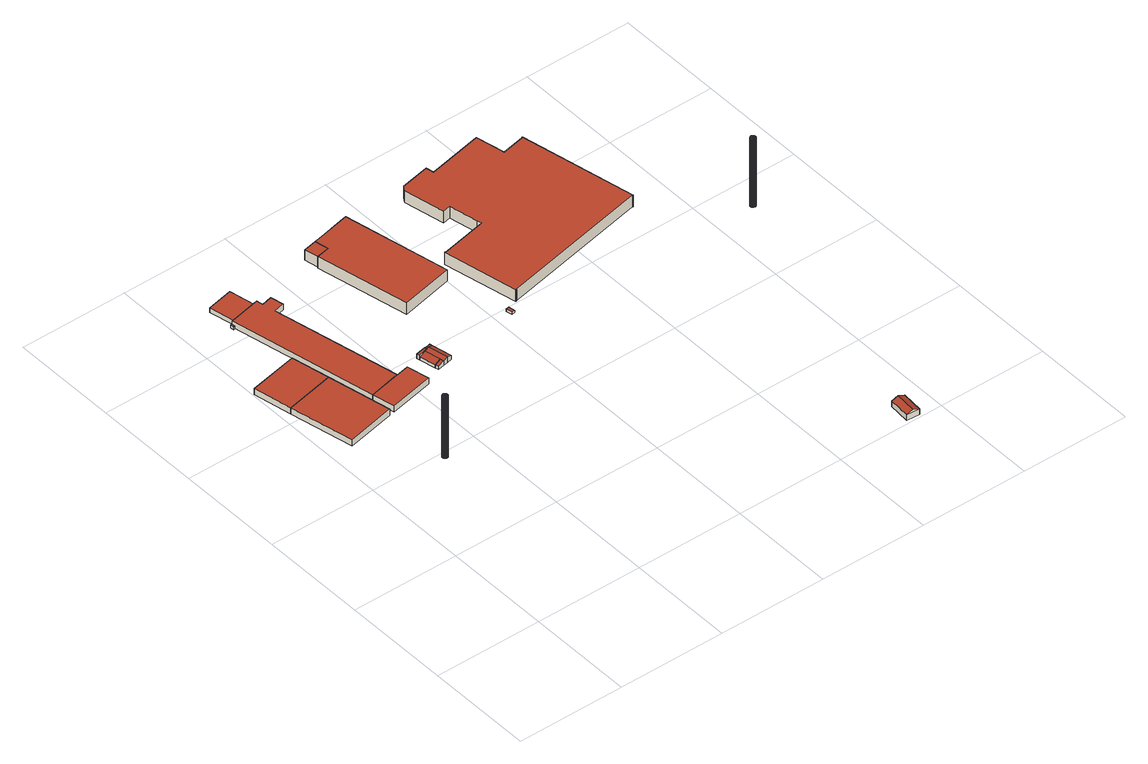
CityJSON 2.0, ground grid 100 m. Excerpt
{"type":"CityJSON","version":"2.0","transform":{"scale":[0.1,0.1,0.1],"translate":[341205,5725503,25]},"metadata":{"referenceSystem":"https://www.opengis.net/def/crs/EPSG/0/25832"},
"CityObjects":{
"building1":{"type":"Building","attributes":{"Geometrietyp2DReferenz":"3000","Gemeindeschluessel":"05170048","function":"31001_2100","roofType":"1000","measuredHeight":6.17},"address":[{"country":"Germany","locality":"Wesel","thoroughfareNumber":"107","thoroughfareName":"Am Schornacker"}],"geometry":[{"type":"Solid","lod":"2","boundaries":[[[[0,1,2,3]],[[4,5,1,0]],[[6,7,5,4]],[[3,2,7,6]],[[4,0,3,6]],[[1,5,7,2]]]],"semantics":{"surfaces":[{"type":"WallSurface"},{"type":"RoofSurface"},{"type":"GroundSurface"}],"values":[[0,0,0,0,1,2]]}}]},
"building2":{"type":"Building","attributes":{"Geometrietyp2DReferenz":"1000","Gemeindeschluessel":"05170048","function":"51002_1251","roofType":"1000","measuredHeight":61.65},"geometry":[{"type":"Solid","lod":"2","boundaries":[[[[8,9,10]],[[9,11,10]],[[12,13,8]],[[13,9,8]],[[14,15,12]],[[15,13,12]],[[16,17,14]],[[17,15,14]],[[18,19,16]],[[19,17,16]],[[20,21,18]],[[21,19,18]],[[22,23,20]],[[23,21,20]],[[24,25,22]],[[25,23,22]],[[26,27,24]],[[27,25,24]],[[28,29,26]],[[29,27,26]],[[30,31,28]],[[31,29,28]],[[32,33,30]],[[33,31,30]],[[34,35,32]],[[35,33,32]],[[36,37,34]],[[37,35,34]],[[38,39,36]],[[39,37,36]],[[40,41,38]],[[41,39,38]],[[42,43,40]],[[43,41,40]],[[44,45,42]],[[45,43,42]],[[46,47,44]],[[47,45,44]],[[10,11,46]],[[11,47,46]],[[11,9,47]],[[9,13,47]],[[13,15,47]],[[15,17,47]],[[17,19,47]],[[19,21,47]],[[21,23,47]],[[23,25,47]],[[25,27,47]],[[27,29,47]],[[29,31,47]],[[31,33,47]],[[33,35,47]],[[35,37,47]],[[37,39,47]],[[39,41,47]],[[41,43,47]],[[43,45,47]],[[8,10,12]],[[10,46,12]],[[46,44,12]],[[44,42,12]],[[42,40,12]],[[40,38,12]],[[38,36,12]],[[36,34,12]],[[34,32,12]],[[32,30,12]],[[30,28,12]],[[28,26,12]],[[26,24,12]],[[24,22,12]],[[22,20,12]],[[20,18,12]],[[18,16,12]],[[16,14,12]]]],"semantics":{"surfaces":[{"type":"WallSurface"},{"type":"GroundSurface"},{"type":"RoofSurface"}],"values":[[0,0,0,0,0,0,0,0,0,0,0,0,0,0,0,0,0,0,0,0,0,0,0,0,0,0,0,0,0,0,0,0,0,0,0,0,0,0,0,0,1,1,1,1,1,1,1,1,1,1,1,1,1,1,1,1,1,1,2,2,2,2,2,2,2,2,2,2,2,2,2,2,2,2,2,2]]}}]},
"building3":{"type":"Building","attributes":{"Geometrietyp2DReferenz":"3000","Gemeindeschluessel":"05170048","function":"31001_2100","roofType":"1000","measuredHeight":6.16},"address":[{"country":"Germany","locality":"Wesel","thoroughfareNumber":"107","thoroughfareName":"Am Schornacker"}],"geometry":[{"type":"Solid","lod":"2","boundaries":[[[[48,49,50,51]],[[3,2,49,48]],[[6,7,2,3]],[[51,50,7,6]],[[3,48,51,6]],[[49,2,7,50]]]],"semantics":{"surfaces":[{"type":"WallSurface"},{"type":"RoofSurface"},{"type":"GroundSurface"}],"values":[[0,0,0,0,1,2]]}}]},
"building4":{"type":"Building","attributes":{"Geometrietyp2DReferenz":"3000","Gemeindeschluessel":"05170048","function":"31001_2520","roofType":"9999","measuredHeight":3},"address":[{"country":"Germany","locality":"Wesel","thoroughfareNumber":"109","thoroughfareName":"Am Schornacker"}],"geometry":[{"type":"Solid","lod":"2","boundaries":[[[[52,53,54,55]],[[53,56,57,54]],[[52,58,56,53]],[[55,59,58,52]],[[54,57,59,55]],[[56,58,59,57]]]],"semantics":{"surfaces":[{"type":"RoofSurface"},{"type":"WallSurface"},{"type":"GroundSurface"}],"values":[[0,1,1,1,1,2]]}}]},
"building5":{"type":"Building","attributes":{"Geometrietyp2DReferenz":"3000","Gemeindeschluessel":"05170048","function":"31001_2100","roofType":"1000","measuredHeight":5.94},"address":[{"country":"Germany","locality":"Wesel","thoroughfareNumber":"109","thoroughfareName":"Am Schornacker"}],"geometry":[{"type":"Solid","lod":"2","boundaries":[[[[60,61,62,63]],[[64,65,61,60]],[[66,67,65,64]],[[68,69,67,66]],[[70,71,69,68]],[[63,62,71,70]],[[68,66,64,60,63,70]],[[61,65,67,69,71,62]]]],"semantics":{"surfaces":[{"type":"WallSurface"},{"type":"RoofSurface"},{"type":"GroundSurface"}],"values":[[0,0,0,0,0,0,1,2]]}}]},
"building6":{"type":"Building","attributes":{"Geometrietyp2DReferenz":"3000","Gemeindeschluessel":"05170048","function":"31001_2100","roofType":"1000","measuredHeight":5.91},"address":[{"country":"Germany","locality":"Wesel","thoroughfareNumber":"109","thoroughfareName":"Am Schornacker"}],"geometry":[{"type":"Solid","lod":"2","boundaries":[[[[72,73,74,75]],[[76,77,73,72]],[[78,79,77,76]],[[80,81,79,78]],[[82,83,81,80]],[[63,84,83,82]],[[70,85,84,63]],[[86,87,85,70]],[[88,89,87,86]],[[75,74,89,88]],[[86,70,63,82,80,78,76,72,75,88]],[[73,77,79,81,83,84,85,87,89,74]]]],"semantics":{"surfaces":[{"type":"WallSurface"},{"type":"RoofSurface"},{"type":"GroundSurface"}],"values":[[0,0,0,0,0,0,0,0,0,0,1,2]]}}]},
"building7":{"type":"Building","attributes":{"Geometrietyp2DReferenz":"3000","Gemeindeschluessel":"05170048","function":"31001_2010","roofType":"1000","measuredHeight":4.33},"address":[{"country":"Germany","locality":"Wesel","thoroughfareNumber":"109","thoroughfareName":"Am Schornacker"}],"geometry":[{"type":"Solid","lod":"2","boundaries":[[[[90,91,92,93]],[[94,95,91,90]],[[96,97,95,94]],[[93,92,97,96]],[[94,90,93,96]],[[91,95,97,92]]]],"semantics":{"surfaces":[{"type":"WallSurface"},{"type":"RoofSurface"},{"type":"GroundSurface"}],"values":[[0,0,0,0,1,2]]}}]},
"building8":{"type":"Building","attributes":{"Geometrietyp2DReferenz":"3000","Gemeindeschluessel":"05170048","function":"51009_1610","roofType":"2100","measuredHeight":4.84},"geometry":[{"type":"Solid","lod":"2","boundaries":[[[[98,99,100,101]],[[102,103,99,98]],[[104,105,103,102]],[[101,100,105,104]],[[102,98,101,104]],[[99,103,105,100]]]],"semantics":{"surfaces":[{"type":"WallSurface"},{"type":"RoofSurface"},{"type":"GroundSurface"}],"values":[[0,0,0,0,1,2]]}}]},
"building9":{"type":"Building","attributes":{"Geometrietyp2DReferenz":"3000","Gemeindeschluessel":"05170048","function":"51009_1610","roofType":"1000","measuredHeight":4.61},"geometry":[{"type":"Solid","lod":"2","boundaries":[[[[106,107,108,109]],[[110,111,107,106]],[[112,113,111,110]],[[114,115,113,112]],[[116,117,115,114]],[[109,108,117,116]],[[114,112,110,106,109,116]],[[107,111,113,115,117,108]]]],"semantics":{"surfaces":[{"type":"WallSurface"},{"type":"RoofSurface"},{"type":"GroundSurface"}],"values":[[0,0,0,0,0,0,1,2]]}}]},
"building10":{"type":"Building","attributes":{"Gemeindeschluessel":"05170048","Geometrietyp2DReferenz":"3000","function":"31001_2100"},"address":[{"country":"Germany","locality":"Wesel","thoroughfareNumber":"109","thoroughfareName":"Am Schornacker"}],"children":["building10-1","building10-2","building10-3"]},
"building10-1":{"type":"BuildingPart","attributes":{"roofType":"3100","measuredHeight":5.37},"parents":["building10"],"geometry":[{"type":"MultiSurface","lod":"2","boundaries":[[[118,119,120,121]],[[122,123,119,118]],[[124,125,126,127]],[[128,129,125,124]],[[130,131,129,128]],[[132,133,131,130]],[[122,118,121,132,130,128,134]],[[124,127,134,128]],[[120,119,123,135,126,125,129,131,133]],[[132,121,120,133]],[[122,134,136,137]],[[136,135,123,137]],[[134,127,136]],[[135,136,127,126]]],"semantics":{"surfaces":[{"type":"WallSurface"},{"type":"RoofSurface"},{"type":"GroundSurface"},{"type":"ClosureSurface"}],"values":[0,0,0,0,0,0,1,1,2,3,0,3,0,3]}}]},
"building10-2":{"type":"BuildingPart","attributes":{"roofType":"1000","measuredHeight":4.05},"parents":["building10"],"geometry":[{"type":"MultiSurface","lod":"2","boundaries":[[[138,139,140,141]],[[127,126,139,138]],[[141,140,123,137]],[[127,138,141,137]],[[139,126,123,140]],[[136,137,123,135]],[[127,136,135,126]]],"semantics":{"surfaces":[{"type":"WallSurface"},{"type":"RoofSurface"},{"type":"GroundSurface"},{"type":"ClosureSurface"}],"values":[0,0,0,1,2,3,3]}}]},
"building10-3":{"type":"BuildingPart","attributes":{"roofType":"2100","measuredHeight":4.94},"parents":["building10"],"geometry":[{"type":"MultiSurface","lod":"2","boundaries":[[[142,143,144,101]],[[145,120,143,142]],[[98,133,146]],[[101,144,133,98]],[[146,145,142,101,98]],[[143,120,133,144]],[[145,146,132,121]],[[133,120,121,132]]],"semantics":{"surfaces":[{"type":"WallSurface"},{"type":"RoofSurface"},{"type":"GroundSurface"},{"type":"ClosureSurface"}],"values":[0,0,0,0,1,2,0,3]}}]},
"building11":{"type":"Building","attributes":{"Geometrietyp2DReferenz":"3000","Gemeindeschluessel":"05170048","function":"31001_2100","roofType":"1000","measuredHeight":10.21},"address":[{"country":"Germany","locality":"Wesel","thoroughfareNumber":"111","thoroughfareName":"Am Schornacker"}],"geometry":[{"type":"Solid","lod":"2","boundaries":[[[[147,148,149,150]],[[151,152,148,147]],[[153,154,152,151]],[[150,149,154,153]],[[151,147,150,153]],[[148,152,154,149]]]],"semantics":{"surfaces":[{"type":"WallSurface"},{"type":"RoofSurface"},{"type":"GroundSurface"}],"values":[[0,0,0,0,1,2]]}}]},
"building12":{"type":"Building","attributes":{"Geometrietyp2DReferenz":"3000","Gemeindeschluessel":"05170048","function":"31001_2100","roofType":"1000","measuredHeight":11.4},"address":[{"country":"Germany","locality":"Wesel","thoroughfareNumber":"111","thoroughfareName":"Am Schornacker"}],"geometry":[{"type":"Solid","lod":"2","boundaries":[[[[155,156,157,158]],[[159,160,156,155]],[[161,162,160,159]],[[163,164,162,161]],[[165,166,164,163]],[[167,168,166,165]],[[169,170,168,167]],[[158,157,170,169]],[[167,165,163,161,159,155,158,169]],[[156,160,162,164,166,168,170,157]]]],"semantics":{"surfaces":[{"type":"WallSurface"},{"type":"RoofSurface"},{"type":"GroundSurface"}],"values":[[0,0,0,0,0,0,0,0,1,2]]}}]},
"building13":{"type":"Building","attributes":{"Geometrietyp2DReferenz":"3000","Gemeindeschluessel":"05170048","function":"31001_2463","roofType":"1000","measuredHeight":2.36},"address":[{"country":"Germany","locality":"Wesel","thoroughfareNumber":"111","thoroughfareName":"Am Schornacker"}],"geometry":[{"type":"Solid","lod":"2","boundaries":[[[[171,172,173,174]],[[175,176,172,171]],[[177,178,176,175]],[[174,173,178,177]],[[175,171,174,177]],[[172,176,178,173]]]],"semantics":{"surfaces":[{"type":"WallSurface"},{"type":"RoofSurface"},{"type":"GroundSurface"}],"values":[[0,0,0,0,1,2]]}}]},
"building14":{"type":"Building","attributes":{"Geometrietyp2DReferenz":"3000","Gemeindeschluessel":"05170048","function":"31001_2720","roofType":"3100","measuredHeight":8.32},"address":[{"country":"Germany","locality":"Wesel","thoroughfareNumber":"138","thoroughfareName":"Krudenburger Weg"}],"geometry":[{"type":"Solid","lod":"2","boundaries":[[[[179,180,181,182]],[[183,184,180,179]],[[185,186,184,183]],[[182,181,186,185]],[[179,187,183]],[[185,188,182]],[[182,188,187,179]],[[183,187,188,185]],[[180,184,186,181]]]],"semantics":{"surfaces":[{"type":"WallSurface"},{"type":"RoofSurface"},{"type":"GroundSurface"}],"values":[[0,0,0,0,0,0,1,1,2]]}}]},
"building15":{"type":"Building","attributes":{"Geometrietyp2DReferenz":"3000","Gemeindeschluessel":"05170048","function":"31001_2100","roofType":"1000","measuredHeight":11.7},"address":[{"country":"Germany","locality":"Wesel","thoroughfareNumber":"113","thoroughfareName":"Am Schornacker"}],"geometry":[{"type":"Solid","lod":"2","boundaries":[[[[189,190,191,192]],[[193,194,190,189]],[[195,196,194,193]],[[197,198,196,195]],[[199,200,198,197]],[[201,202,200,199]],[[203,204,202,201]],[[205,206,204,203]],[[207,208,206,205]],[[209,210,208,207]],[[211,212,210,209]],[[213,214,212,211]],[[215,216,214,213]],[[217,218,216,215]],[[219,220,218,217]],[[221,222,220,219]],[[223,224,222,221]],[[225,226,224,223]],[[227,228,226,225]],[[229,230,228,227]],[[231,232,230,229]],[[233,234,232,231]],[[235,236,234,233]],[[237,238,236,235]],[[239,240,238,237]],[[241,242,240,239]],[[243,244,242,241]],[[245,246,244,243]],[[247,248,246,245]],[[192,191,248,247]],[[245,243,241,239,237,235,233,231,229,227,225,223,221,219,217,215,213,211,209,207,205,203,201,199,197,195,193,189,192,247]],[[190,194,196,198,200,202,204,206,208,210,212,214,216,218,220,222,224,226,228,230,232,234,236,238,240,242,244,246,248,191]]]],"semantics":{"surfaces":[{"type":"WallSurface"},{"type":"RoofSurface"},{"type":"GroundSurface"}],"values":[[0,0,0,0,0,0,0,0,0,0,0,0,0,0,0,0,0,0,0,0,0,0,0,0,0,0,0,0,0,0,1,2]]}}]},
"building16":{"type":"Building","attributes":{"Geometrietyp2DReferenz":"1000","Gemeindeschluessel":"05170048","function":"51002_1251","roofType":"1000","measuredHeight":68.64},"geometry":[{"type":"Solid","lod":"2","boundaries":[[[[249,250,251]],[[250,252,251]],[[253,254,249]],[[254,250,249]],[[255,256,253]],[[256,254,253]],[[257,258,255]],[[258,256,255]],[[259,260,257]],[[260,258,257]],[[261,262,259]],[[262,260,259]],[[263,264,261]],[[264,262,261]],[[265,266,263]],[[266,264,263]],[[267,268,265]],[[268,266,265]],[[269,270,267]],[[270,268,267]],[[271,272,269]],[[272,270,269]],[[273,274,271]],[[274,272,271]],[[275,276,273]],[[276,274,273]],[[277,278,275]],[[278,276,275]],[[279,280,277]],[[280,278,277]],[[281,282,279]],[[282,280,279]],[[283,284,281]],[[284,282,281]],[[285,286,283]],[[286,284,283]],[[287,288,285]],[[288,286,285]],[[251,252,287]],[[252,288,287]],[[252,250,288]],[[250,254,288]],[[254,256,288]],[[256,258,288]],[[258,260,288]],[[260,262,288]],[[262,264,288]],[[264,266,288]],[[266,268,288]],[[268,270,288]],[[270,272,288]],[[272,274,288]],[[274,276,288]],[[276,278,288]],[[278,280,288]],[[280,282,288]],[[282,284,288]],[[284,286,288]],[[249,251,253]],[[251,287,253]],[[287,285,253]],[[285,283,253]],[[283,281,253]],[[281,279,253]],[[279,277,253]],[[277,275,253]],[[275,273,253]],[[273,271,253]],[[271,269,253]],[[269,267,253]],[[267,265,253]],[[265,263,253]],[[263,261,253]],[[261,259,253]],[[259,257,253]],[[257,255,253]]]],"semantics":{"surfaces":[{"type":"WallSurface"},{"type":"GroundSurface"},{"type":"RoofSurface"}],"values":[[0,0,0,0,0,0,0,0,0,0,0,0,0,0,0,0,0,0,0,0,0,0,0,0,0,0,0,0,0,0,0,0,0,0,0,0,0,0,0,0,1,1,1,1,1,1,1,1,1,1,1,1,1,1,1,1,1,1,2,2,2,2,2,2,2,2,2,2,2,2,2,2,2,2,2,2]]}}]}
},
"vertices":[
[655,2586,79],[655,2586,17],[532,3175,17],[532,3175,79],[203,2491,79],[203,2491,17],[80,3081,79],[80,3081,17],
[695,1953,636],[695,1953,19],[690,1959,636],[690,1959,19],[697,1945,636],[697,1945,19],[697,1937,636],[697,1937,19],[695,1930,636],[695,1930,19],[690,1924,636],[690,1924,19],[684,1919,636],[684,1919,19],[677,1917,636],[677,1917,19],[669,1917,636],[669,1917,19],[661,1919,636],[661,1919,19],[655,1924,636],[655,1924,19],[651,1930,636],[651,1930,19],[648,1937,636],[648,1937,19],[648,1945,636],[648,1945,19],[651,1953,636],[651,1953,19],[655,1959,636],[655,1959,19],[661,1964,636],[661,1964,19],[669,1966,636],[669,1966,19],[677,1966,636],[677,1966,19],[684,1964,636],[684,1964,19],
[459,3528,79],[459,3528,17],[7,3434,17],[7,3434,79],
[369,4121,49],[383,4124,49],[377,4156,49],[362,4152,49],[383,4124,19],[377,4156,19],[369,4121,19],[362,4152,19],
[958,2864,77],[958,2864,17],[958,2865,17],[958,2865,77],[1077,2888,77],[1077,2888,17],[1120,2682,77],[1120,2682,17],[705,2595,77],[705,2595,17],[662,2803,77],[662,2803,17],
[675,4218,77],[675,4218,18],[650,4213,18],[650,4213,77],[688,4159,77],[688,4159,18],[785,4180,77],[785,4180,18],[811,4059,77],[811,4059,18],[712,4039,77],[712,4039,18],[958,2865,18],[662,2803,18],[380,4156,77],[380,4156,18],[405,4161,77],[405,4161,18],
[601,4450,62],[601,4450,19],[356,4398,19],[356,4398,62],[650,4213,62],[650,4213,19],[405,4161,62],[405,4161,19],
[1336,2805,68],[1336,2805,20],[1276,2792,20],[1276,2792,51],[1343,2773,68],[1343,2773,20],[1282,2760,51],[1282,2760,20],
[1334,2964,66],[1334,2964,20],[1329,2987,20],[1329,2987,66],[1304,2958,66],[1304,2958,20],[1305,2954,66],[1305,2954,20],[1244,2941,66],[1244,2941,20],[1238,2968,66],[1238,2968,20],
[1304,2958,60],[1304,2958,19],[1305,2954,19],[1305,2954,60],[1334,2964,68],[1334,2964,19],[1436,2793,60],[1436,2793,19],[1397,2977,19],[1397,2977,60],[1389,2783,73],[1389,2783,19],[1343,2773,60],[1343,2773,19],[1336,2805,60],[1336,2805,19],[1351,2968,73],[1351,2968,19],[1351,2968,60],[1334,2964,60],
[1392,3000,60],[1392,3000,19],[1329,2987,19],[1329,2987,60],
[1244,2941,51],[1244,2941,19],[1276,2792,19],[1305,2954,69],[1336,2805,69],
[1433,4434,121],[1433,4434,18],[1311,4409,18],[1311,4409,121],[1459,4309,121],[1459,4309,18],[1337,4283,121],[1337,4283,18],
[1433,4434,122],[1433,4434,8],[1459,4309,8],[1459,4309,122],[1510,4450,122],[1510,4450,8],[1734,4497,122],[1734,4497,8],[1800,4511,122],[1800,4511,8],[2005,3532,122],[2005,3532,8],[1516,3430,122],[1516,3430,8],[1337,4283,122],[1337,4283,8],
[2146,2966,45],[2146,2966,22],[2117,2960,22],[2117,2960,45],[2158,2907,45],[2158,2907,22],[2129,2901,45],[2129,2901,22],
[3790,8,80],[3790,8,24],[3807,206,24],[3807,206,80],[3670,19,80],[3670,19,24],[3687,216,80],[3687,216,24],[3730,13,107],[3747,211,107],
[2115,3701,123],[2115,3701,6],[2259,3015,6],[2259,3015,123],[2117,3701,123],[2117,3701,6],[2117,3704,123],[2117,3704,6],[2122,3705,123],[2122,3705,6],[2123,3700,123],[2123,3700,6],[2556,3790,123],[2556,3790,6],[2547,3830,123],[2547,3830,6],[2492,4096,123],[2492,4096,6],[2419,4080,123],[2419,4080,6],[2340,4455,123],[2340,4455,6],[2372,4503,123],[2372,4503,6],[2636,4558,123],[2636,4558,6],[2651,4485,123],[2651,4485,6],[3164,4591,123],[3164,4591,6],[3220,4322,123],[3220,4322,6],[3433,4367,123],[3433,4367,6],[3433,4370,123],[3433,4370,6],[3438,4371,123],[3438,4371,6],[3438,4368,123],[3438,4368,6],[3440,4369,123],[3440,4369,6],[3661,3308,123],[3661,3308,6],[3659,3307,123],[3659,3307,6],[3660,3305,123],[3660,3305,6],[3655,3304,123],[3655,3304,6],[3654,3309,123],[3654,3309,6],[2265,3019,123],[2265,3019,6],[2266,3014,123],[2266,3014,6],[2261,3013,123],[2261,3013,6],[2261,3016,123],[2261,3016,6],
[4392,2731,707],[4392,2731,21],[4387,2738,707],[4387,2738,21],[4394,2724,707],[4394,2724,21],[4394,2716,707],[4394,2716,21],[4392,2709,707],[4392,2709,21],[4387,2702,707],[4387,2702,21],[4381,2698,707],[4381,2698,21],[4373,2695,707],[4373,2695,21],[4366,2695,707],[4366,2695,21],[4358,2698,707],[4358,2698,21],[4352,2702,707],[4352,2702,21],[4347,2709,707],[4347,2709,21],[4345,2716,707],[4345,2716,21],[4345,2724,707],[4345,2724,21],[4347,2731,707],[4347,2731,21],[4352,2738,707],[4352,2738,21],[4358,2742,707],[4358,2742,21],[4366,2745,707],[4366,2745,21],[4373,2745,707],[4373,2745,21],[4381,2742,707],[4381,2742,21]
]}
